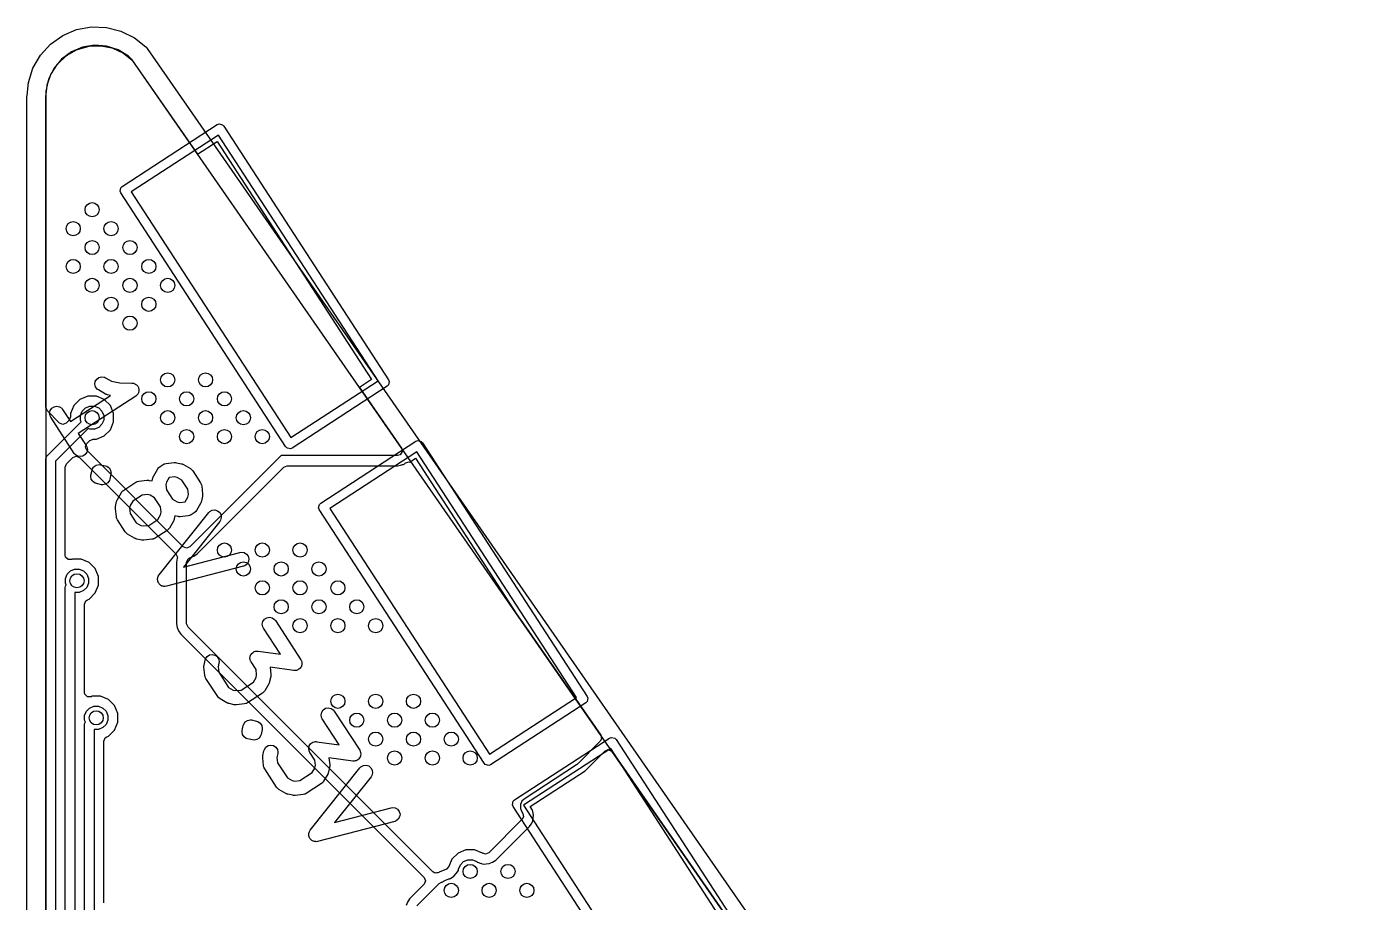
# Model space of a CAD drawing. Extents: x 94.3 to 177.3, y -118.1 to -62.3.
# Drawn here: x 148.31 to 162.54, y -71.52 to -62.27 of the extents above; entities that cross this region are included whole.
import ezdxf

# ---------------------------------------------------------------- set-up
doc = ezdxf.new("R2010")
doc.units = 0
doc.layers.add('BLACK', color=7, linetype='CONTINUOUS')

msp = doc.modelspace()

# ---------------------------------------------------------------- linework, layer by layer
at = {"layer": 'BLACK', "linetype": 'CONTINUOUS'}
for p, q in [((148.690205, -62.356497), (148.836375, -62.294805)), ((148.836375, -62.294805), (148.992343, -62.265733)), ((148.992343, -62.265733), (149.150923, -62.27062)), ((149.150923, -62.27062), (149.304806, -62.309241)), ((149.304806, -62.309241), (149.4469, -62.379817)), ((148.453446, -62.564994), (148.56057, -62.447965)), ((148.56057, -62.447965), (148.690205, -62.356497)), ((148.845298, -62.504791), (148.956024, -62.472823)), ((149.024871, -62.460425), (148.898458, -62.481185)), ((148.956024, -62.472823), (148.967652, -62.470913)), ((148.967652, -62.470913), (149.082788, -62.465789)), ((149.152629, -62.469874), (149.024871, -62.460425)), ((149.082788, -62.465789), (149.094556, -62.466659)), ((149.094556, -62.466659), (149.207675, -62.488664)), ((149.274613, -62.509006), (149.152629, -62.469874)), ((149.4469, -62.379817), (149.568953, -62.477729)), ((149.568953, -62.477729), (149.569445, -62.478045)), ((149.569445, -62.478045), (149.569654, -62.478291)), ((149.569654, -62.478291), (149.570655, -62.479094)), ((149.570655, -62.479094), (149.570585, -62.479164)), ((148.373768, -62.702191), (148.453446, -62.564994)), ((148.677372, -62.607089), (148.595018, -62.705217)), ((148.640812, -62.652327), (148.724794, -62.573416)), ((148.780433, -62.530998), (148.677372, -62.607089)), ((148.724794, -62.573416), (148.734285, -62.566408)), ((148.734285, -62.566408), (148.83443, -62.509378)), ((148.898458, -62.481185), (148.780433, -62.530998)), ((148.83443, -62.509378), (148.845298, -62.504791)), ((149.207675, -62.488664), (149.218904, -62.492266)), ((149.218904, -62.492266), (149.323721, -62.540175)), ((149.384025, -62.57564), (149.274613, -62.509006)), ((149.323721, -62.540175), (149.333798, -62.546313)), ((149.333798, -62.546313), (149.418594, -62.61285)), ((149.422749, -62.614078), (149.384025, -62.57564)), ((149.418594, -62.61285), (149.428802, -62.623674)), ((162.377852, -81.277024), (149.422749, -62.614078)), ((149.570585, -62.479164), (149.570987, -62.479857)), ((149.570987, -62.479857), (149.582148, -62.492976)), ((149.582148, -62.492976), (162.542148, -81.162976)), ((148.32521, -62.853233), (148.373768, -62.702191)), ((148.595018, -62.705217), (148.53796, -62.819915)), ((148.564828, -62.768322), (148.570079, -62.757767)), ((148.570079, -62.757767), (148.633229, -62.661362)), ((148.633229, -62.661362), (148.640812, -62.652327)), ((149.428802, -62.623674), (150.116026, -63.61368)), ((148.31202, -62.99025), (148.32521, -62.853233)), ((148.53796, -62.819915), (148.509376, -62.944792)), ((148.510808, -63.0059), (148.523402, -62.888343)), ((148.523402, -62.888343), (148.526035, -62.876841)), ((148.526035, -62.876841), (148.564828, -62.768322)), ((148.31, -63.01), (148.311921, -62.990491)), ((148.31, -100.109576), (148.31, -63.01)), ((148.311921, -62.990491), (148.31202, -62.99025)), ((148.509376, -62.944792), (148.509994, -63.008842)), ((148.509993, -63.008842), (148.509915, -63.009144)), ((148.509915, -63.009144), (148.51, -63.01)), ((148.509994, -63.008842), (148.509993, -63.008842)), ((148.51, -63.01), (148.51, -100.11)), ((148.5105, -63.04325), (148.510858, -63.040403)), ((148.5105, -66.28979), (148.5105, -63.04325)), ((148.510527, -63.011798), (148.510808, -63.0059)), ((148.510805, -63.035763), (148.510527, -63.011798)), ((148.510804, -63.035764), (148.510805, -63.035763)), ((148.510858, -63.040403), (148.510804, -63.035764)), ((149.318143, -63.952977), (150.324548, -63.299411)), ((150.324548, -63.299411), (150.342664, -63.292183)), ((150.342664, -63.292183), (150.342668, -63.292181)), ((150.342668, -63.292181), (150.3801, -63.300138)), ((150.3801, -63.300138), (150.393714, -63.314112)), ((150.393714, -63.314112), (152.136558, -65.997857)), ((150.337078, -63.41051), (149.414541, -64.009612)), ((152.025459, -66.010387), (150.337078, -63.41051)), ((150.116026, -63.61368), (150.322377, -63.479675)), ((150.322377, -63.479675), (151.956294, -65.995686)), ((149.296212, -64.004023), (149.304169, -63.966591)), ((149.303441, -64.022143), (149.296212, -64.004023)), ((151.046286, -66.705888), (149.303441, -64.022143)), ((149.304169, -63.966591), (149.318143, -63.952977)), ((149.414541, -64.009612), (151.102921, -66.60949)), ((149.029757, -66.046104), (149.033796, -66.017121)), ((149.033796, -66.017121), (149.04862, -65.991889)), ((149.04862, -65.991889), (149.071971, -65.974251)), ((149.071971, -65.974251), (149.100294, -65.966893)), ((149.100294, -65.966893), (149.129277, -65.970932)), ((149.129277, -65.970932), (149.142623, -65.977102)), ((149.142623, -65.977102), (149.205574, -66.014087)), ((149.205574, -66.014087), (149.291799, -66.032414)), ((149.291799, -66.032414), (149.421719, -66.033979)), ((149.421719, -66.033979), (149.421775, -66.033985)), ((149.421775, -66.033985), (149.421798, -66.033981)), ((149.421798, -66.033981), (149.421864, -66.033995)), ((149.421864, -66.033995), (149.436333, -66.035597)), ((149.436333, -66.035597), (149.44316, -66.038521)), ((151.102921, -66.60949), (152.025459, -66.010387)), ((151.956294, -65.995686), (151.827556, -66.079288)), ((152.143787, -66.015977), (152.135831, -66.05341)), ((152.136558, -65.997857), (152.143787, -66.015977)), ((148.771932, -66.440937), (149.196163, -66.165437)), ((149.461664, -66.171875), (148.853628, -66.566737)), ((148.954746, -66.1725), (148.871134, -66.207134)), ((148.954747, -66.1725), (148.954746, -66.1725)), ((149.045253, -66.1725), (148.954747, -66.1725)), ((149.037115, -66.074427), (149.029757, -66.046104)), ((149.054753, -66.097778), (149.037115, -66.074427)), ((149.128868, -66.207135), (149.045253, -66.1725)), ((149.066639, -66.106432), (149.054753, -66.097778)), ((149.140085, -66.149583), (149.066639, -66.106432)), ((149.146835, -66.152703), (149.140085, -66.149583)), ((149.148471, -66.153828), (149.146835, -66.152703)), ((149.151015, -66.154636), (149.148471, -66.153828)), ((149.153431, -66.155753), (149.151015, -66.154636)), ((149.155391, -66.156026), (149.153431, -66.155753)), ((149.162484, -66.158279), (149.155391, -66.156026)), ((149.196163, -66.165437), (149.162484, -66.158279)), ((149.44316, -66.038521), (149.450421, -66.040065)), ((149.450421, -66.040065), (149.456473, -66.044224)), ((149.456473, -66.044224), (149.463232, -66.04712)), ((149.461708, -66.171839), (149.461664, -66.171875)), ((149.46173, -66.171831), (149.461708, -66.171839)), ((149.461779, -66.171782), (149.46173, -66.171831)), ((149.47315, -66.162697), (149.461779, -66.171782)), ((149.463232, -66.04712), (149.468421, -66.052436)), ((149.468421, -66.052436), (149.474538, -66.05664)), ((149.477355, -66.156577), (149.47315, -66.162697)), ((149.474538, -66.05664), (149.478538, -66.0628)), ((149.48267, -66.15139), (149.477355, -66.156577)), ((149.478538, -66.0628), (149.483673, -66.06806)), ((149.485564, -66.144633), (149.48267, -66.15139)), ((149.483673, -66.06806), (149.486432, -66.074955)), ((149.489725, -66.13858), (149.485564, -66.144633)), ((149.486432, -66.074955), (149.490477, -66.081183)), ((149.491267, -66.131321), (149.489725, -66.13858)), ((149.490477, -66.081183), (149.491815, -66.088406)), ((149.494194, -66.124491), (149.491267, -66.131321)), ((149.491815, -66.088406), (149.494546, -66.095229)), ((149.494282, -66.117138), (149.494194, -66.124491)), ((149.495809, -66.109956), (149.494282, -66.117138)), ((149.494546, -66.095229), (149.494456, -66.102658)), ((149.494456, -66.102658), (149.495809, -66.109956)), ((152.121857, -66.067023), (151.115452, -66.72059)), ((151.827556, -66.079288), (152.273347, -66.721488)), ((152.135831, -66.05341), (152.121857, -66.067023)), ((148.525145, -66.325145), (148.5105, -66.28979)), ((148.556482, -66.323383), (148.573057, -66.299266)), ((148.573057, -66.299266), (148.597599, -66.283328)), ((148.597599, -66.283328), (148.626373, -66.277995)), ((148.626373, -66.277995), (148.654997, -66.28408)), ((148.654997, -66.28408), (148.679114, -66.300655)), ((148.679114, -66.300655), (148.688291, -66.312141)), ((148.688291, -66.312141), (148.771932, -66.440937)), ((148.807134, -66.271134), (148.7725, -66.354746)), ((148.807138, -66.271128), (148.807134, -66.271134)), ((148.871128, -66.207138), (148.807138, -66.271128)), ((148.871134, -66.207134), (148.871128, -66.207138)), ((148.896066, -66.330554), (148.930554, -66.296066)), ((148.930554, -66.296066), (148.975614, -66.277402)), ((148.975614, -66.277402), (149.024386, -66.277402)), ((149.024386, -66.277402), (149.069446, -66.296066)), ((149.069446, -66.296066), (149.103934, -66.330554)), ((149.192865, -66.271132), (149.128868, -66.207135)), ((149.2275, -66.354747), (149.192865, -66.271132)), ((148.656244, -66.456244), (148.525145, -66.325145)), ((148.525879, -66.802279), (148.885125, -66.443032)), ((148.550397, -66.352007), (148.556482, -66.323383)), ((148.55573, -66.380781), (148.550397, -66.352007)), ((148.562491, -66.393837), (148.55573, -66.380781)), ((148.811469, -66.77723), (148.562491, -66.393837)), ((148.691598, -66.470889), (148.656244, -66.456244)), ((148.726954, -66.456245), (148.691598, -66.470889)), ((148.757855, -66.425345), (148.726954, -66.456245)), ((148.7725, -66.38999), (148.757855, -66.425345)), ((148.7725, -66.354746), (148.7725, -66.38999)), ((148.877402, -66.375614), (148.896066, -66.330554)), ((148.877402, -66.424386), (148.877402, -66.375614)), ((148.885125, -66.443032), (148.877402, -66.424386)), ((149.103934, -66.330554), (149.122598, -66.375614)), ((149.122598, -66.424386), (149.103934, -66.469446)), ((149.122598, -66.375614), (149.122598, -66.424386)), ((149.192865, -66.528868), (149.2275, -66.445253)), ((149.2275, -66.445253), (149.2275, -66.354747)), ((148.956967, -66.514874), (148.6126, -66.859242)), ((148.853628, -66.566737), (148.93727, -66.695534)), ((148.975614, -66.522598), (148.956967, -66.514874)), ((149.024386, -66.522598), (148.975614, -66.522598)), ((149.069446, -66.503934), (149.024386, -66.522598)), ((149.045253, -66.6275), (149.128868, -66.592865)), ((149.103934, -66.469446), (149.069446, -66.503934)), ((149.128868, -66.592865), (149.192865, -66.528868)), ((148.929109, -66.708397), (148.937688, -66.687686)), ((148.929109, -66.708399), (148.929109, -66.708397)), ((148.934531, -66.721488), (148.929109, -66.708399)), ((148.943753, -66.743753), (148.934531, -66.721488)), ((148.93727, -66.695534), (148.94403, -66.708591)), ((148.937688, -66.687686), (148.943753, -66.673045)), ((148.949363, -66.737364), (148.943279, -66.765988)), ((148.943753, -66.673045), (148.959205, -66.657593)), ((149.964644, -67.764644), (148.943753, -66.743753)), ((148.94403, -66.708591), (148.949363, -66.737364)), ((148.959205, -66.657593), (148.974656, -66.642144)), ((148.974656, -66.642144), (148.986655, -66.637174)), ((148.986655, -66.637174), (149.01001, -66.6275)), ((149.01001, -66.6275), (149.045251, -66.6275)), ((149.045251, -66.6275), (149.045253, -66.6275)), ((151.059899, -66.719862), (151.046286, -66.705888)), ((151.066461, -66.721256), (151.059899, -66.719862)), ((151.097332, -66.727819), (151.066461, -66.721256)), ((151.115452, -66.72059), (151.097332, -66.727819)), ((151.418143, -67.302976), (152.424548, -66.64941)), ((152.273347, -66.721488), (152.281478, -66.758883)), ((152.424548, -66.64941), (152.442668, -66.642181)), ((152.442668, -66.642181), (152.480101, -66.650138)), ((152.480101, -66.650138), (152.480102, -66.650141)), ((152.480102, -66.650141), (152.493714, -66.664112)), ((152.493714, -66.664112), (154.236558, -69.347858)), ((148.511, -66.8382), (148.514867, -66.81876)), ((148.511, -100.620465), (148.511, -66.8382)), ((148.514867, -66.81876), (148.525879, -66.802279)), ((148.6126, -66.859242), (148.6126, -100.641507)), ((148.7151, -66.922408), (148.729744, -66.887054)), ((148.729744, -66.887054), (148.79703, -66.819767)), ((148.79703, -66.819767), (148.832385, -66.805123)), ((148.820647, -66.788717), (148.811469, -66.77723)), ((148.844764, -66.805292), (148.820647, -66.788717)), ((148.832385, -66.805123), (148.86774, -66.819768)), ((148.873387, -66.811376), (148.844764, -66.805292)), ((148.86774, -66.819768), (149.887434, -67.839462)), ((148.902161, -66.806043), (148.873387, -66.811376)), ((148.926704, -66.790105), (148.902161, -66.806043)), ((148.943279, -66.765988), (148.926704, -66.790105)), ((149.750126, -66.895851), (149.763182, -66.88909)), ((149.763182, -66.88909), (149.765831, -66.888598)), ((149.765831, -66.888598), (149.76819, -66.887295)), ((149.76819, -66.887295), (149.782568, -66.884224)), ((149.782568, -66.884224), (149.867216, -66.874676)), ((149.867216, -66.874676), (149.874653, -66.874571)), ((149.874653, -66.874571), (149.876603, -66.87421)), ((149.876603, -66.87421), (149.879255, -66.874506)), ((149.879255, -66.874506), (149.881917, -66.874469)), ((149.881917, -66.874469), (149.883817, -66.875016)), ((149.883817, -66.875016), (149.891215, -66.875843)), ((149.891215, -66.875843), (149.943913, -66.887045)), ((149.943913, -66.887045), (149.951002, -66.889297)), ((149.951002, -66.889297), (149.952965, -66.889571)), ((149.952965, -66.889571), (149.955386, -66.89069)), ((149.955386, -66.89069), (149.957925, -66.891497)), ((150.999999, -66.8), (150.035354, -67.764644)), ((152.232273, -66.8), (150.999999, -66.8)), ((152.437077, -66.760509), (151.514541, -67.359611)), ((152.260785, -66.791074), (152.232273, -66.8)), ((152.281478, -66.758883), (152.260785, -66.791074)), ((152.299776, -66.891254), (152.31622, -66.87781)), ((152.31622, -66.87781), (152.35286, -66.866771)), ((152.35286, -66.866771), (152.359644, -66.870413)), ((152.359644, -66.870413), (152.422377, -66.829675)), ((152.422377, -66.829675), (153.495157, -68.481611)), ((154.125458, -69.360388), (152.437077, -66.760509)), ((148.7151, -67.855328), (148.7151, -66.922408)), ((148.986108, -67.022942), (148.987741, -67.008333)), ((148.986108, -67.022944), (148.986108, -67.022942)), ((148.991441, -67.051717), (148.986108, -67.022944)), ((148.987741, -67.008333), (148.998942, -66.955635)), ((148.998942, -66.955635), (149.003393, -66.941623)), ((149.003393, -66.941623), (149.003473, -66.941507)), ((149.003473, -66.941507), (149.015275, -66.924335)), ((149.015275, -66.924335), (149.019969, -66.917506)), ((149.019969, -66.917506), (149.019969, -66.917505)), ((149.019969, -66.917505), (149.01997, -66.917505)), ((149.01997, -66.917505), (149.044512, -66.901567)), ((149.044512, -66.901567), (149.073285, -66.896234)), ((149.073285, -66.896234), (149.087897, -66.897867)), ((149.087897, -66.897867), (149.140595, -66.909069)), ((149.140595, -66.909069), (149.154607, -66.913521)), ((149.154607, -66.913521), (149.178724, -66.930096)), ((149.178724, -66.930096), (149.194662, -66.954638)), ((149.198362, -66.998024), (149.187161, -67.05072)), ((149.194662, -66.954638), (149.198983, -66.977952)), ((149.199995, -66.983412), (149.198362, -66.998024)), ((149.198983, -66.977952), (149.199995, -66.983412)), ((149.642513, -67.037352), (149.644765, -67.03026)), ((149.644765, -67.03026), (149.645039, -67.028299)), ((149.645039, -67.028299), (149.646156, -67.025881)), ((149.646156, -67.025881), (149.646964, -67.02334)), ((149.646964, -67.02334), (149.648086, -67.021706)), ((149.648086, -67.021706), (149.651209, -67.014953)), ((149.651209, -67.014953), (149.69436, -66.941507)), ((149.69436, -66.941507), (149.703014, -66.929621)), ((149.703014, -66.929621), (149.705163, -66.927997)), ((149.705163, -66.927997), (149.70669, -66.925776)), ((149.70669, -66.925776), (149.718177, -66.916599)), ((149.718177, -66.916599), (149.750126, -66.895851)), ((149.814721, -67.032756), (149.786704, -67.080442)), ((149.816973, -67.031293), (149.814721, -67.032756)), ((149.87193, -67.025095), (149.816973, -67.031293)), ((149.900821, -67.031236), (149.87193, -67.025095)), ((149.948507, -67.059253), (149.900821, -67.031236)), ((149.957925, -66.891497), (149.959556, -66.892618)), ((149.959556, -66.892618), (149.966311, -66.895741)), ((149.966311, -66.895741), (150.039756, -66.938891)), ((150.039756, -66.938891), (150.051642, -66.947545)), ((150.051642, -66.947545), (150.053266, -66.949695)), ((150.053266, -66.949695), (150.055486, -66.951221)), ((150.055486, -66.951221), (150.064664, -66.962708)), ((150.064664, -66.962708), (150.147657, -67.090505)), ((150.111374, -67.840653), (151.029882, -66.922145)), ((151.029882, -66.922145), (151.065237, -66.9075)), ((151.065237, -66.9075), (152.232267, -66.9075)), ((152.232267, -66.9075), (152.232273, -66.9075)), ((152.232273, -66.9075), (152.26439, -66.90259)), ((152.26439, -66.90259), (152.283398, -66.896639)), ((152.283398, -66.896639), (152.2929, -66.893665)), ((152.2929, -66.893665), (152.299773, -66.891255)), ((152.299772, -66.891255), (152.299776, -66.891254)), ((152.299773, -66.891255), (152.299772, -66.891255)), ((149.00286, -67.069301), (148.991441, -67.051717)), ((149.007379, -67.07626), (149.00286, -67.069301)), ((149.031496, -67.092836), (149.007379, -67.07626)), ((149.045509, -67.097287), (149.031496, -67.092836)), ((149.098207, -67.108488), (149.045509, -67.097287)), ((149.112819, -67.110121), (149.098207, -67.108488)), ((149.141592, -67.104788), (149.112819, -67.110121)), ((149.166134, -67.08885), (149.141592, -67.104788)), ((149.182709, -67.064733), (149.166134, -67.08885)), ((149.187161, -67.05072), (149.182709, -67.064733)), ((149.321773, -67.176974), (149.323299, -67.174754)), ((149.323299, -67.174754), (149.334785, -67.165577)), ((149.334785, -67.165577), (149.462582, -67.082585)), ((149.462582, -67.082585), (149.475638, -67.075824)), ((149.475638, -67.075824), (149.478287, -67.075333)), ((149.478287, -67.075333), (149.480646, -67.074029)), ((149.480646, -67.074029), (149.495024, -67.070958)), ((149.495024, -67.070958), (149.579672, -67.06141)), ((149.579672, -67.06141), (149.587108, -67.061305)), ((149.587108, -67.061305), (149.589058, -67.060944)), ((149.589058, -67.060944), (149.59171, -67.06124)), ((149.59171, -67.06124), (149.594373, -67.061203)), ((149.594373, -67.061203), (149.596274, -67.06175)), ((149.596274, -67.06175), (149.60367, -67.062577)), ((149.60367, -67.062577), (149.635704, -67.069386)), ((149.635704, -67.069386), (149.642513, -67.037352)), ((149.786704, -67.080442), (149.780564, -67.109331)), ((149.780564, -67.109331), (149.786763, -67.16429)), ((149.786763, -67.16429), (149.85047, -67.26239)), ((150.012214, -67.157352), (149.948507, -67.059253)), ((150.018412, -67.21231), (150.012214, -67.157352)), ((150.147657, -67.090505), (150.154418, -67.103561)), ((150.154418, -67.103561), (150.154909, -67.10621)), ((150.154909, -67.10621), (150.156213, -67.108569)), ((150.156213, -67.108569), (150.159284, -67.122947)), ((150.159284, -67.122947), (150.168832, -67.207595)), ((149.24792, -67.339027), (149.259121, -67.28633)), ((149.259121, -67.28633), (149.261373, -67.279237)), ((149.261373, -67.279237), (149.261647, -67.277277)), ((149.261647, -67.277277), (149.262763, -67.274861)), ((149.262763, -67.274861), (149.263572, -67.272317)), ((149.263572, -67.272317), (149.264696, -67.270681)), ((149.264696, -67.270681), (149.267817, -67.263931)), ((149.267817, -67.263931), (149.310968, -67.190485)), ((149.310968, -67.190485), (149.319622, -67.178599)), ((149.319622, -67.178599), (149.321773, -67.176974)), ((149.431329, -67.281734), (149.403312, -67.32942)), ((149.529431, -67.218027), (149.431329, -67.281734)), ((149.584387, -67.211829), (149.529431, -67.218027)), ((149.613275, -67.217969), (149.584387, -67.211829)), ((149.660963, -67.245986), (149.613275, -67.217969)), ((149.72467, -67.344086), (149.660963, -67.245986)), ((149.85047, -67.26239), (149.898155, -67.290406)), ((149.898155, -67.290406), (149.927046, -67.296547)), ((149.927046, -67.296547), (149.982004, -67.290348)), ((149.982004, -67.290348), (149.984255, -67.288886)), ((149.984255, -67.288886), (150.012272, -67.2412)), ((150.012272, -67.2412), (150.018412, -67.21231)), ((150.147768, -67.30669), (150.104617, -67.380136)), ((150.150888, -67.299939), (150.147768, -67.30669)), ((150.152013, -67.298304), (150.150888, -67.299939)), ((150.152821, -67.295759), (150.152013, -67.298304)), ((150.153938, -67.293344), (150.152821, -67.295759)), ((150.154211, -67.291383), (150.153938, -67.293344)), ((150.156464, -67.284291), (150.154211, -67.291383)), ((150.167665, -67.231593), (150.156464, -67.284291)), ((150.168491, -67.224197), (150.167665, -67.231593)), ((150.169039, -67.222296), (150.168491, -67.224197)), ((150.168832, -67.207595), (150.168936, -67.215032)), ((150.168936, -67.215032), (150.169298, -67.216981)), ((150.169298, -67.216981), (150.169001, -67.219633)), ((150.169001, -67.219633), (150.169039, -67.222296)), ((151.396212, -67.354022), (151.404169, -67.31659)), ((151.404169, -67.31659), (151.418143, -67.302976)), ((149.246287, -67.353639), (149.246583, -67.350984)), ((149.246648, -67.355591), (149.246287, -67.353639)), ((149.246546, -67.348324), (149.247093, -67.346423)), ((149.246583, -67.350984), (149.246546, -67.348324)), ((149.246754, -67.363026), (149.246648, -67.355591)), ((149.256301, -67.447673), (149.246754, -67.363026)), ((149.247093, -67.346423), (149.24792, -67.339027)), ((149.259372, -67.462051), (149.256301, -67.447673)), ((149.403312, -67.32942), (149.397172, -67.358309)), ((149.397172, -67.358309), (149.403371, -67.413268)), ((149.403371, -67.413268), (149.467078, -67.511368)), ((149.696711, -67.475619), (149.724728, -67.427933)), ((149.707896, -68.063449), (150.233597, -67.404092)), ((149.730868, -67.399044), (149.72467, -67.344086)), ((149.724728, -67.427933), (149.730868, -67.399044)), ((149.875728, -67.43899), (149.86892, -67.471024)), ((149.907761, -67.4458), (149.875728, -67.43899)), ((149.91516, -67.446626), (149.907761, -67.4458)), ((149.91706, -67.447174), (149.91516, -67.446626)), ((149.919718, -67.447136), (149.91706, -67.447174)), ((149.922373, -67.447433), (149.919718, -67.447136)), ((149.924324, -67.447071), (149.922373, -67.447433)), ((149.931762, -67.446966), (149.924324, -67.447071)), ((150.016409, -67.437419), (149.931762, -67.446966)), ((150.030787, -67.434348), (150.016409, -67.437419)), ((150.033145, -67.433044), (150.030787, -67.434348)), ((150.035795, -67.432553), (150.033145, -67.433044)), ((150.048851, -67.425792), (150.035795, -67.432553)), ((150.0808, -67.405044), (150.048851, -67.425792)), ((150.092287, -67.395866), (150.0808, -67.405044)), ((150.093812, -67.393646), (150.092287, -67.395866)), ((150.095963, -67.392022), (150.093812, -67.393646)), ((150.104617, -67.380136), (150.095963, -67.392022)), ((150.233597, -67.404092), (150.243845, -67.393549)), ((150.243845, -67.393549), (150.269456, -67.379391)), ((150.269456, -67.379391), (150.298534, -67.376111)), ((150.298534, -67.376111), (150.326655, -67.384209)), ((150.326655, -67.384209), (150.349537, -67.402453)), ((150.349537, -67.402453), (150.363695, -67.428063)), ((150.366974, -67.457142), (150.358877, -67.485263)), ((150.363695, -67.428063), (150.366974, -67.457142)), ((151.403441, -67.372142), (151.396212, -67.354022)), ((153.146286, -70.055888), (151.403441, -67.372142)), ((151.514541, -67.359611), (153.202921, -69.95949)), ((149.260675, -67.464409), (149.259372, -67.462051)), ((149.261167, -67.467059), (149.260675, -67.464409)), ((149.267928, -67.480115), (149.261167, -67.467059)), ((149.350921, -67.607913), (149.267928, -67.480115)), ((149.467078, -67.511368), (149.514763, -67.539384)), ((149.514763, -67.539384), (149.54365, -67.545524)), ((149.54365, -67.545524), (149.598613, -67.539326)), ((149.598613, -67.539326), (149.696711, -67.475619)), ((149.793256, -67.591777), (149.665459, -67.67477)), ((149.804743, -67.582599), (149.793256, -67.591777)), ((149.806268, -67.580379), (149.804743, -67.582599)), ((149.808419, -67.578755), (149.806268, -67.580379)), ((149.817073, -67.566869), (149.808419, -67.578755)), ((149.860224, -67.493423), (149.817073, -67.566869)), ((149.863346, -67.486668), (149.860224, -67.493423)), ((149.864468, -67.485037), (149.863346, -67.486668)), ((149.865274, -67.482498), (149.864468, -67.485037)), ((149.866394, -67.480077), (149.865274, -67.482498)), ((149.866667, -67.478113), (149.866394, -67.480077)), ((149.86892, -67.471024), (149.866667, -67.478113)), ((150.350882, -67.497602), (149.965448, -67.98103)), ((150.358877, -67.485263), (150.350882, -67.497602)), ((149.360099, -67.6194), (149.350921, -67.607913)), ((149.362318, -67.620925), (149.360099, -67.6194)), ((149.363943, -67.623076), (149.362318, -67.620925)), ((149.375829, -67.63173), (149.363943, -67.623076)), ((149.449274, -67.674881), (149.375829, -67.63173)), ((149.456026, -67.678002), (149.449274, -67.674881)), ((149.45766, -67.679125), (149.456026, -67.678002)), ((149.460202, -67.679932), (149.45766, -67.679125)), ((149.46262, -67.68105), (149.460202, -67.679932)), ((149.46458, -67.681323), (149.46262, -67.68105)), ((149.471673, -67.683576), (149.46458, -67.681323)), ((149.524371, -67.694777), (149.471673, -67.683576)), ((149.531765, -67.695603), (149.524371, -67.694777)), ((149.533667, -67.696151), (149.531765, -67.695603)), ((149.536329, -67.696113), (149.533667, -67.696151)), ((149.538983, -67.69641), (149.536329, -67.696113)), ((149.540931, -67.696048), (149.538983, -67.69641)), ((149.548369, -67.695944), (149.540931, -67.696048)), ((149.633016, -67.686398), (149.548369, -67.695944)), ((149.647395, -67.683326), (149.633016, -67.686398)), ((149.649753, -67.682022), (149.647395, -67.683326)), ((149.652403, -67.681531), (149.649753, -67.682022)), ((149.665459, -67.67477), (149.652403, -67.681531)), ((148.718905, -67.87446), (148.7151, -67.855328)), ((148.745963, -67.901521), (148.718905, -67.87446)), ((149.887434, -67.839462), (149.902079, -67.874817)), ((149.901118, -67.884572), (149.8925, -67.927892)), ((149.902079, -67.874817), (149.901118, -67.884572)), ((149.999999, -67.779289), (149.964644, -67.764644)), ((149.965448, -67.98103), (150.563852, -67.825548)), ((150.035354, -67.764644), (149.999999, -67.779289)), ((150.014645, -67.892544), (150.038332, -67.879279)), ((150.038332, -67.879279), (150.041129, -67.878606)), ((150.041129, -67.878606), (150.041139, -67.878606)), ((150.041139, -67.878606), (150.076494, -67.863961)), ((150.076494, -67.863961), (150.111368, -67.840658)), ((150.111368, -67.840658), (150.111371, -67.840654)), ((150.111371, -67.840654), (150.111374, -67.840653)), ((150.563852, -67.825548), (150.578377, -67.823263)), ((150.578377, -67.823263), (150.60736, -67.827303)), ((150.60736, -67.827303), (150.632591, -67.842127)), ((150.632591, -67.842127), (150.650229, -67.865478)), ((150.650229, -67.865478), (150.657588, -67.893801)), ((148.735266, -68.055554), (148.769754, -68.021066)), ((148.784232, -67.901523), (148.745963, -67.901521)), ((148.769754, -68.021066), (148.814814, -68.002402)), ((148.793943, -67.8975), (148.784232, -67.901523)), ((148.793947, -67.8975), (148.793943, -67.8975)), ((148.884453, -67.8975), (148.793947, -67.8975)), ((148.814814, -68.002402), (148.863586, -68.002402)), ((148.863586, -68.002402), (148.908646, -68.021066)), ((148.968068, -67.932135), (148.884453, -67.8975)), ((148.908646, -68.021066), (148.943134, -68.055554)), ((149.032065, -67.996132), (148.968068, -67.932135)), ((149.0667, -68.079747), (149.032065, -67.996132)), ((150.601574, -67.970728), (149.7854, -68.182794)), ((149.8925, -67.927892), (149.8925, -68.579296)), ((150, -67.927899), (150.014645, -67.892544)), ((150, -68.57929), (150, -67.927899)), ((150.615374, -67.965653), (150.601574, -67.970728)), ((150.638725, -67.948015), (150.615374, -67.965653)), ((150.653548, -67.922785), (150.638725, -67.948015)), ((150.657588, -67.893801), (150.653548, -67.922785)), ((148.716602, -68.100614), (148.735266, -68.055554)), ((148.716602, -68.149386), (148.716602, -68.100614)), ((148.725056, -68.169796), (148.716602, -68.149386)), ((148.719067, -68.17876), (148.725056, -68.169796)), ((148.943134, -68.055554), (148.961798, -68.100614)), ((148.961798, -68.149386), (148.943134, -68.194446)), ((148.961798, -68.100614), (148.961798, -68.149386)), ((149.032065, -68.253868), (149.0667, -68.170253)), ((149.0667, -68.170253), (149.0667, -68.079747)), ((149.691664, -68.114541), (149.692404, -68.109231)), ((149.694029, -68.123643), (149.691664, -68.114541)), ((149.691804, -68.103909), (149.694404, -68.094877)), ((149.692404, -68.109231), (149.691804, -68.103909)), ((149.695083, -68.132987), (149.694029, -68.123643)), ((149.694404, -68.094877), (149.695704, -68.085557)), ((149.697676, -68.137678), (149.695083, -68.132987)), ((149.695704, -68.085557), (149.698419, -68.080934)), ((149.699024, -68.142864), (149.697676, -68.137678)), ((149.698419, -68.080934), (149.699902, -68.075788)), ((149.704689, -68.150364), (149.699024, -68.142864)), ((149.699902, -68.075788), (149.707896, -68.063449)), ((149.709241, -68.158598), (149.704689, -68.150364)), ((149.713433, -68.16194), (149.709241, -68.158598)), ((149.716662, -68.166215), (149.713433, -68.16194)), ((149.72477, -68.170979), (149.716662, -68.166215)), ((149.732123, -68.176841), (149.72477, -68.170979)), ((148.7152, -68.1982), (148.719067, -68.17876)), ((148.7152, -100.705047), (148.7152, -68.1982)), ((148.863586, -68.247598), (148.8168, -68.247598)), ((148.8168, -68.247598), (148.8168, -100.726089)), ((148.908646, -68.228934), (148.863586, -68.247598)), ((148.943134, -68.194446), (148.908646, -68.228934)), ((148.968068, -68.317865), (149.032065, -68.253868)), ((149.737269, -68.178323), (149.732123, -68.176841)), ((149.741892, -68.181039), (149.737269, -68.178323)), ((149.751212, -68.182338), (149.741892, -68.181039)), ((149.760244, -68.184939), (149.751212, -68.182338)), ((149.765566, -68.184338), (149.760244, -68.184939)), ((149.770876, -68.185079), (149.765566, -68.184338)), ((149.7854, -68.182794), (149.770876, -68.185079)), ((148.9193, -68.371474), (148.933945, -68.336119)), ((148.9193, -69.305328), (148.9193, -68.371474)), ((148.933945, -68.336119), (148.950164, -68.32528)), ((148.950164, -68.32528), (148.968068, -68.317865)), ((149.8925, -68.579296), (149.900682, -68.620427)), ((150.014645, -68.614645), (150, -68.57929)), ((150.800585, -68.584347), (150.80667, -68.555724)), ((150.805918, -68.613121), (150.800585, -68.584347)), ((150.80667, -68.555724), (150.823244, -68.531606)), ((150.823244, -68.531606), (150.847787, -68.515668)), ((150.847787, -68.515668), (150.876561, -68.510335)), ((150.876561, -68.510335), (150.905184, -68.51642)), ((150.905184, -68.51642), (150.929302, -68.532994)), ((150.929302, -68.532994), (150.938479, -68.544481)), ((150.938479, -68.544481), (151.208205, -68.959822)), ((153.495157, -68.481611), (153.562962, -68.57929)), ((153.562962, -68.57929), (154.382273, -69.759578)), ((149.900682, -68.620427), (149.915329, -68.655788)), ((149.915329, -68.655788), (149.938631, -68.690659)), ((149.938631, -68.690659), (149.938636, -68.690665)), ((149.938636, -68.690665), (152.512615, -71.264644)), ((152.603777, -71.203777), (150.014645, -68.614645)), ((150.812679, -68.626177), (150.805918, -68.613121)), ((150.992385, -68.9029), (150.812679, -68.626177)), ((150.692138, -68.889288), (150.702352, -68.882654)), ((150.702352, -68.882654), (150.712109, -68.875352)), ((150.712109, -68.875352), (150.714559, -68.874726)), ((150.714559, -68.874726), (150.716681, -68.873349)), ((150.716681, -68.873349), (150.728661, -68.871128)), ((150.728661, -68.871128), (150.740464, -68.868117)), ((150.740464, -68.868117), (150.744045, -68.868277)), ((150.744045, -68.868277), (150.745455, -68.868016)), ((150.745455, -68.868016), (150.747387, -68.868426)), ((150.747387, -68.868426), (150.755152, -68.868774)), ((150.755152, -68.868774), (150.992385, -68.9029)), ((150.182605, -69.025945), (150.183152, -69.024044)), ((150.183152, -69.024044), (150.183979, -69.016648)), ((150.183979, -69.016648), (150.19518, -68.963951)), ((150.19518, -68.963951), (150.199631, -68.949938)), ((150.199631, -68.949938), (150.216207, -68.925822)), ((150.216207, -68.925822), (150.240749, -68.909884)), ((150.240749, -68.909884), (150.269522, -68.904551)), ((150.269522, -68.904551), (150.298147, -68.910635)), ((150.298147, -68.910635), (150.322264, -68.92721)), ((150.322264, -68.92721), (150.338201, -68.951752)), ((150.341902, -68.995138), (150.333231, -69.03593)), ((150.338201, -68.951752), (150.343535, -68.980526)), ((150.343535, -68.980526), (150.341902, -68.995138)), ((150.669479, -68.942028), (150.672013, -68.930106)), ((150.66994, -68.944515), (150.669479, -68.942028)), ((150.66958, -68.947019), (150.66994, -68.944515)), ((150.672591, -68.958821), (150.66958, -68.947019)), ((150.672013, -68.930106), (150.673747, -68.918053)), ((150.674812, -68.970802), (150.672591, -68.958821)), ((150.673747, -68.918053), (150.675037, -68.915878)), ((150.67646, -68.973986), (150.674812, -68.970802)), ((150.675037, -68.915878), (150.675563, -68.913405)), ((150.675563, -68.913405), (150.682462, -68.903365)), ((150.676815, -68.975374), (150.67646, -68.973986)), ((150.677998, -68.976954), (150.676815, -68.975374)), ((150.681573, -68.983858), (150.677998, -68.976954)), ((150.734175, -69.064857), (150.681573, -68.983858)), ((150.682462, -68.903365), (150.688681, -68.892887)), ((150.688681, -68.892887), (150.690706, -68.891371)), ((150.690706, -68.891371), (150.692138, -68.889288)), ((151.208205, -68.959822), (151.211778, -68.966723)), ((151.211778, -68.966723), (151.212963, -68.968306)), ((151.212963, -68.968306), (151.213317, -68.969695)), ((151.213317, -68.969695), (151.214966, -68.972879)), ((151.216031, -69.025627), (151.214741, -69.0278)), ((151.214966, -68.972879), (151.217186, -68.984856)), ((151.217764, -69.013574), (151.216031, -69.025627)), ((151.217186, -68.984856), (151.220198, -68.996661)), ((151.220299, -69.001652), (151.217764, -69.013574)), ((151.220198, -68.996661), (151.219837, -68.999164)), ((151.219837, -68.999164), (151.220299, -69.001652)), ((150.182346, -69.03126), (150.182642, -69.028605)), ((150.182707, -69.033212), (150.182346, -69.03126)), ((150.182642, -69.028605), (150.182605, -69.025945)), ((150.182813, -69.040647), (150.182707, -69.033212)), ((150.19236, -69.125294), (150.182813, -69.040647)), ((150.195431, -69.139672), (150.19236, -69.125294)), ((150.196734, -69.14203), (150.195431, -69.139672)), ((150.197226, -69.14468), (150.196734, -69.14203)), ((150.203987, -69.157736), (150.197226, -69.14468)), ((150.328476, -69.349432), (150.203987, -69.157736)), ((150.333231, -69.03593), (150.33943, -69.090889)), ((150.33943, -69.090889), (150.444633, -69.252887)), ((150.706217, -69.196389), (150.734232, -69.148705)), ((150.740373, -69.119814), (150.734175, -69.064857)), ((150.734232, -69.148705), (150.740373, -69.119814)), ((150.889626, -69.1391), (150.878424, -69.191797)), ((151.134626, -69.074906), (150.882162, -69.038588)), ((150.882162, -69.038588), (150.890793, -69.1151)), ((150.890452, -69.1317), (150.889626, -69.1391)), ((150.891, -69.129801), (150.890452, -69.1317)), ((150.890793, -69.1151), (150.890897, -69.122538)), ((150.890897, -69.122538), (150.891259, -69.124488)), ((150.891259, -69.124488), (150.890962, -69.12714)), ((150.890962, -69.12714), (150.891, -69.129801)), ((151.14239, -69.075253), (151.134626, -69.074906)), ((151.144323, -69.075664), (151.14239, -69.075253)), ((151.145732, -69.075402), (151.144323, -69.075664)), ((151.149314, -69.075563), (151.145732, -69.075402)), ((151.161116, -69.072551), (151.149314, -69.075563)), ((151.173097, -69.070331), (151.161116, -69.072551)), ((151.175218, -69.068953), (151.173097, -69.070331)), ((151.177669, -69.068328), (151.175218, -69.068953)), ((151.187419, -69.06103), (151.177669, -69.068328)), ((151.19764, -69.054393), (151.187419, -69.06103)), ((151.199073, -69.052307), (151.19764, -69.054393)), ((151.201097, -69.050793), (151.199073, -69.052307)), ((151.207311, -69.040321), (151.201097, -69.050793)), ((151.214215, -69.030276), (151.207311, -69.040321)), ((151.214741, -69.0278), (151.214215, -69.030276)), ((148.923105, -69.32446), (148.9193, -69.305328)), ((150.444633, -69.252887), (150.492319, -69.280904)), ((150.492319, -69.280904), (150.521207, -69.287044)), ((150.521207, -69.287044), (150.576167, -69.280845)), ((150.576167, -69.280845), (150.706217, -69.196389)), ((150.814248, -69.30337), (150.802761, -69.312548)), ((150.815773, -69.30115), (150.814248, -69.30337)), ((150.817924, -69.299526), (150.815773, -69.30115)), ((150.826578, -69.28764), (150.817924, -69.299526)), ((150.869729, -69.214195), (150.826578, -69.28764)), ((150.87285, -69.207441), (150.869729, -69.214195)), ((150.873972, -69.20581), (150.87285, -69.207441)), ((150.874779, -69.203269), (150.873972, -69.20581)), ((150.875898, -69.200849), (150.874779, -69.203269)), ((150.876171, -69.198886), (150.875898, -69.200849)), ((150.878424, -69.191797), (150.876171, -69.198886)), ((148.950163, -69.351521), (148.923105, -69.32446)), ((148.988432, -69.351523), (148.950163, -69.351521)), ((148.973954, -69.471066), (149.019014, -69.452402)), ((148.998143, -69.3475), (148.988432, -69.351523)), ((148.998147, -69.3475), (148.998143, -69.3475)), ((149.088653, -69.3475), (148.998147, -69.3475)), ((149.019014, -69.452402), (149.067786, -69.452402)), ((149.067786, -69.452402), (149.112846, -69.471066)), ((149.172268, -69.382135), (149.088653, -69.3475)), ((149.236265, -69.446132), (149.172268, -69.382135)), ((149.2709, -69.529747), (149.236265, -69.446132)), ((150.337653, -69.360918), (150.328476, -69.349432)), ((150.339873, -69.362443), (150.337653, -69.360918)), ((150.341498, -69.364595), (150.339873, -69.362443)), ((150.353384, -69.373249), (150.341498, -69.364595)), ((150.42683, -69.4164), (150.353384, -69.373249)), ((150.433584, -69.419522), (150.42683, -69.4164)), ((150.435216, -69.420644), (150.433584, -69.419522)), ((150.437754, -69.42145), (150.435216, -69.420644)), ((150.440176, -69.42257), (150.437754, -69.42145)), ((150.442139, -69.422843), (150.440176, -69.42257)), ((150.449229, -69.425096), (150.442139, -69.422843)), ((150.501925, -69.436297), (150.449229, -69.425096)), ((150.509322, -69.437123), (150.501925, -69.436297)), ((150.511223, -69.437671), (150.509322, -69.437123)), ((150.513882, -69.437633), (150.511223, -69.437671)), ((150.516537, -69.43793), (150.513882, -69.437633)), ((150.518488, -69.437568), (150.516537, -69.43793)), ((150.525925, -69.437463), (150.518488, -69.437568)), ((150.610572, -69.427916), (150.525925, -69.437463)), ((150.62495, -69.424845), (150.610572, -69.427916)), ((150.627308, -69.423541), (150.62495, -69.424845)), ((150.629958, -69.42305), (150.627308, -69.423541)), ((150.643014, -69.416289), (150.629958, -69.42305)), ((150.802761, -69.312548), (150.643014, -69.416289)), ((153.202921, -69.95949), (154.125458, -69.360388)), ((154.221857, -69.417023), (153.215452, -70.07059)), ((154.235831, -69.40341), (154.221857, -69.417023)), ((154.243788, -69.365978), (154.235831, -69.40341)), ((154.236558, -69.347858), (154.243788, -69.365978)), ((148.920802, -69.550614), (148.939466, -69.505554)), ((148.920802, -69.599386), (148.920802, -69.550614)), ((148.939466, -69.505554), (148.973954, -69.471066)), ((149.112846, -69.471066), (149.147334, -69.505554)), ((149.147334, -69.505554), (149.165998, -69.550614)), ((149.165998, -69.550614), (149.165998, -69.599386)), ((149.2709, -69.620253), (149.2709, -69.529747)), ((151.42303, -69.542827), (151.429115, -69.514203)), ((151.428363, -69.571601), (151.42303, -69.542827)), ((151.435124, -69.584657), (151.428363, -69.571601)), ((151.429115, -69.514203), (151.445689, -69.490086)), ((151.614829, -69.861381), (151.435124, -69.584657)), ((151.445689, -69.490086), (151.470232, -69.474148)), ((151.470232, -69.474148), (151.499006, -69.468815)), ((151.499006, -69.468815), (151.52763, -69.4749)), ((151.52763, -69.4749), (151.551747, -69.491474)), ((151.551747, -69.491474), (151.560924, -69.502961)), ((151.560924, -69.502961), (151.83065, -69.918303)), ((148.9194, -69.6482), (148.923267, -69.62876)), ((148.9194, -100.789629), (148.9194, -69.6482)), ((148.929256, -69.619796), (148.920802, -69.599386)), ((148.923267, -69.62876), (148.929256, -69.619796)), ((149.067786, -69.697598), (149.021, -69.697598)), ((149.021, -69.697598), (149.021, -100.810671)), ((149.112846, -69.678934), (149.067786, -69.697598)), ((149.147334, -69.644446), (149.112846, -69.678934)), ((149.165998, -69.599386), (149.147334, -69.644446)), ((149.172268, -69.767865), (149.236265, -69.703868)), ((149.236265, -69.703868), (149.2709, -69.620253)), ((150.586108, -69.722942), (150.587741, -69.708333)), ((150.586108, -69.722944), (150.586108, -69.722942)), ((150.591441, -69.751717), (150.586108, -69.722944)), ((150.587741, -69.708333), (150.598942, -69.655635)), ((150.598942, -69.655635), (150.603393, -69.641623)), ((150.603393, -69.641623), (150.619969, -69.617506)), ((150.619969, -69.617506), (150.619969, -69.617505)), ((150.619969, -69.617505), (150.61997, -69.617505)), ((150.61997, -69.617505), (150.644512, -69.601567)), ((150.644512, -69.601567), (150.673285, -69.596234)), ((150.673285, -69.596234), (150.687897, -69.597867)), ((150.687897, -69.597867), (150.740595, -69.609069)), ((150.740595, -69.609069), (150.754607, -69.613521)), ((150.754607, -69.613521), (150.778724, -69.630096)), ((150.778724, -69.630096), (150.794662, -69.654638)), ((150.798362, -69.698024), (150.787161, -69.75072)), ((150.794662, -69.654638), (150.79988, -69.682793)), ((150.799995, -69.683412), (150.798362, -69.698024)), ((150.79988, -69.682793), (150.799995, -69.683412)), ((149.1235, -69.821474), (149.138145, -69.786119)), ((149.1235, -71.530328), (149.1235, -69.821474)), ((149.138145, -69.786119), (149.154364, -69.77528)), ((149.154364, -69.77528), (149.172268, -69.767865)), ((150.607379, -69.77626), (150.591441, -69.751717)), ((150.631496, -69.792836), (150.607379, -69.77626)), ((150.645509, -69.797287), (150.631496, -69.792836)), ((150.698207, -69.808488), (150.645509, -69.797287)), ((150.712819, -69.810121), (150.698207, -69.808488)), ((150.741592, -69.804788), (150.712819, -69.810121)), ((150.766134, -69.78885), (150.741592, -69.804788)), ((150.782709, -69.764733), (150.766134, -69.78885)), ((150.787161, -69.75072), (150.782709, -69.764733)), ((150.838652, -69.884302), (150.863193, -69.868364)), ((150.863193, -69.868364), (150.891967, -69.863031)), ((150.891967, -69.863031), (150.920592, -69.869115)), ((150.920592, -69.869115), (150.944708, -69.88569)), ((151.294457, -69.888592), (151.296192, -69.876534)), ((151.296192, -69.876534), (151.297483, -69.874358)), ((151.297483, -69.874358), (151.298009, -69.871885)), ((151.298009, -69.871885), (151.304905, -69.86185)), ((151.304905, -69.86185), (151.311126, -69.851368)), ((151.311126, -69.851368), (151.313151, -69.849851)), ((151.313151, -69.849851), (151.314584, -69.847768)), ((151.314584, -69.847768), (151.324796, -69.841135)), ((151.324796, -69.841135), (151.334554, -69.833833)), ((151.334554, -69.833833), (151.337006, -69.833207)), ((151.337006, -69.833207), (151.339127, -69.83183)), ((151.339127, -69.83183), (151.351104, -69.829609)), ((151.351104, -69.829609), (151.362909, -69.826598)), ((151.362909, -69.826598), (151.36649, -69.826758)), ((151.36649, -69.826758), (151.3679, -69.826497)), ((151.3679, -69.826497), (151.369831, -69.826907)), ((151.369831, -69.826907), (151.377597, -69.827255)), ((151.377597, -69.827255), (151.614829, -69.861381)), ((153.468143, -70.442977), (154.474548, -69.789411)), ((154.376554, -69.823445), (154.134286, -70.065712)), ((154.390404, -69.796973), (154.376554, -69.823445)), ((154.382273, -69.759578), (154.390404, -69.796973)), ((154.474548, -69.789411), (154.492664, -69.782183)), ((154.492664, -69.782183), (154.492668, -69.782181)), ((154.492668, -69.782181), (154.5301, -69.790138)), ((154.5301, -69.790138), (154.543714, -69.804112)), ((154.543714, -69.804112), (156.286558, -72.487857)), ((150.804791, -69.989741), (150.805087, -69.987086)), ((150.805152, -69.991692), (150.804791, -69.989741)), ((150.80505, -69.984426), (150.805597, -69.982525)), ((150.805087, -69.987086), (150.80505, -69.984426)), ((150.805258, -69.999128), (150.805152, -69.991692)), ((150.814805, -70.083775), (150.805258, -69.999128)), ((150.805597, -69.982525), (150.806424, -69.975129)), ((150.806424, -69.975129), (150.817625, -69.922431)), ((150.817625, -69.922431), (150.822076, -69.908419)), ((150.822076, -69.908419), (150.838652, -69.884302)), ((150.944708, -69.88569), (150.960646, -69.910232)), ((150.964347, -69.953617), (150.955676, -69.99441)), ((150.955676, -69.99441), (150.961875, -70.04937)), ((150.960646, -69.910232), (150.96598, -69.939005)), ((150.96598, -69.939005), (150.964347, -69.953617)), ((151.291924, -69.900509), (151.294457, -69.888592)), ((151.292385, -69.902996), (151.291924, -69.900509)), ((151.292025, -69.9055), (151.292385, -69.902996)), ((151.295036, -69.917304), (151.292025, -69.9055)), ((151.297257, -69.929282), (151.295036, -69.917304)), ((151.298905, -69.932465), (151.297257, -69.929282)), ((151.29926, -69.933855), (151.298905, -69.932465)), ((151.300444, -69.935437), (151.29926, -69.933855)), ((151.304018, -69.942339), (151.300444, -69.935437)), ((151.356619, -70.023338), (151.304018, -69.942339)), ((151.757071, -70.033387), (151.504606, -69.997069)), ((151.504606, -69.997069), (151.513237, -70.073581)), ((151.809877, -70.019501), (151.800114, -70.026809)), ((151.820084, -70.012873), (151.809877, -70.019501)), ((151.821514, -70.010791), (151.820084, -70.012873)), ((151.823542, -70.009274), (151.821514, -70.010791)), ((151.829766, -69.998784), (151.823542, -70.009274)), ((151.836659, -69.988756), (151.829766, -69.998784)), ((151.83065, -69.918303), (151.834224, -69.925206)), ((151.834224, -69.925206), (151.835408, -69.926787)), ((151.835408, -69.926787), (151.835762, -69.928174)), ((151.835762, -69.928174), (151.837411, -69.931359)), ((151.837184, -69.986284), (151.836659, -69.988756)), ((151.838476, -69.984108), (151.837184, -69.986284)), ((151.837411, -69.931359), (151.839629, -69.943333)), ((151.840212, -69.97204), (151.838476, -69.984108)), ((151.839629, -69.943333), (151.842643, -69.955142)), ((151.842743, -69.960133), (151.840212, -69.97204)), ((151.842643, -69.955142), (151.842282, -69.957647)), ((151.842282, -69.957647), (151.842743, -69.960133)), ((154.487078, -69.90051), (153.564541, -70.499612)), ((154.215594, -70.136431), (154.42608, -69.925947)), ((154.42608, -69.925947), (154.461435, -69.911302)), ((154.461435, -69.911302), (154.49679, -69.925947)), ((156.175459, -72.500387), (154.487078, -69.90051)), ((154.49679, -69.925947), (154.502509, -69.93279)), ((154.502509, -69.93279), (156.295746, -72.516103)), ((150.817876, -70.098153), (150.814805, -70.083775)), ((150.819179, -70.100511), (150.817876, -70.098153)), ((150.819671, -70.103161), (150.819179, -70.100511)), ((150.826432, -70.116217), (150.819671, -70.103161)), ((150.950921, -70.307913), (150.826432, -70.116217)), ((150.961875, -70.04937), (151.067078, -70.211368)), ((151.198613, -70.239326), (151.32866, -70.154871)), ((151.307896, -70.763449), (151.833597, -70.104092)), ((151.32866, -70.154871), (151.356677, -70.107185)), ((151.362817, -70.078296), (151.356619, -70.023338)), ((151.356677, -70.107185), (151.362817, -70.078296)), ((151.496417, -70.164289), (151.495295, -70.16592)), ((151.497223, -70.16175), (151.496417, -70.164289)), ((151.498343, -70.159329), (151.497223, -70.16175)), ((151.498616, -70.157365), (151.498343, -70.159329)), ((151.500869, -70.150276), (151.498616, -70.157365)), ((151.51207, -70.09758), (151.500869, -70.150276)), ((151.512896, -70.090182), (151.51207, -70.09758)), ((151.513444, -70.088282), (151.512896, -70.090182)), ((151.513237, -70.073581), (151.513341, -70.081019)), ((151.513341, -70.081019), (151.513703, -70.082968)), ((151.513703, -70.082968), (151.513406, -70.08562)), ((151.513406, -70.08562), (151.513444, -70.088282)), ((151.764841, -70.033734), (151.757071, -70.033387)), ((151.766768, -70.034144), (151.764841, -70.033734)), ((151.768173, -70.033883), (151.766768, -70.034144)), ((151.771759, -70.034044), (151.768173, -70.033883)), ((151.783569, -70.03103), (151.771759, -70.034044)), ((151.795541, -70.028812), (151.783569, -70.03103)), ((151.797661, -70.027434), (151.795541, -70.028812)), ((151.800114, -70.026809), (151.797661, -70.027434)), ((151.833597, -70.104092), (151.843845, -70.093549)), ((151.843845, -70.093549), (151.869456, -70.079391)), ((151.869456, -70.079391), (151.898534, -70.076111)), ((151.898534, -70.076111), (151.926655, -70.084209)), ((151.926655, -70.084209), (151.949537, -70.102453)), ((151.949537, -70.102453), (151.963695, -70.128063)), ((151.966974, -70.157142), (151.958877, -70.185263)), ((151.963695, -70.128063), (151.966974, -70.157142)), ((153.159899, -70.069862), (153.146286, -70.055888)), ((153.197332, -70.077819), (153.159899, -70.069862)), ((153.215452, -70.07059), (153.197332, -70.077819)), ((154.126163, -70.07229), (153.569416, -70.433846)), ((153.633706, -70.514314), (154.215594, -70.136431)), ((154.134286, -70.065712), (154.126163, -70.07229)), ((151.067078, -70.211368), (151.114763, -70.239384)), ((151.114763, -70.239384), (151.14365, -70.245524)), ((151.14365, -70.245524), (151.198613, -70.239326)), ((151.425205, -70.271029), (151.265459, -70.37477)), ((151.436692, -70.261851), (151.425205, -70.271029)), ((151.438217, -70.259631), (151.436692, -70.261851)), ((151.440368, -70.258007), (151.438217, -70.259631)), ((151.449022, -70.246121), (151.440368, -70.258007)), ((151.492173, -70.172675), (151.449022, -70.246121)), ((151.495295, -70.16592), (151.492173, -70.172675)), ((151.950882, -70.197602), (151.565448, -70.68103)), ((151.958877, -70.185263), (151.950882, -70.197602)), ((150.960098, -70.319399), (150.950921, -70.307913)), ((150.962318, -70.320924), (150.960098, -70.319399)), ((150.963943, -70.323076), (150.962318, -70.320924)), ((150.975829, -70.33173), (150.963943, -70.323076)), ((151.049274, -70.374881), (150.975829, -70.33173)), ((151.056026, -70.378002), (151.049274, -70.374881)), ((151.05766, -70.379125), (151.056026, -70.378002)), ((151.060202, -70.379932), (151.05766, -70.379125)), ((151.06262, -70.38105), (151.060202, -70.379932)), ((151.06458, -70.381323), (151.06262, -70.38105)), ((151.071673, -70.383576), (151.06458, -70.381323)), ((151.124371, -70.394777), (151.071673, -70.383576)), ((151.131765, -70.395603), (151.124371, -70.394777)), ((151.133667, -70.396151), (151.131765, -70.395603)), ((151.136329, -70.396113), (151.133667, -70.396151)), ((151.138983, -70.39641), (151.136329, -70.396113)), ((151.140931, -70.396048), (151.138983, -70.39641)), ((151.148369, -70.395944), (151.140931, -70.396048)), ((151.233016, -70.386398), (151.148369, -70.395944)), ((151.247395, -70.383326), (151.233016, -70.386398)), ((151.249753, -70.382022), (151.247395, -70.383326)), ((151.252403, -70.381531), (151.249753, -70.382022)), ((151.265459, -70.37477), (151.252403, -70.381531)), ((153.454169, -70.456591), (153.468143, -70.442977)), ((153.569416, -70.433846), (153.54758, -70.455116)), ((151.565448, -70.68103), (152.163852, -70.525548)), ((152.163852, -70.525548), (152.178377, -70.523263)), ((152.178377, -70.523263), (152.20736, -70.527303)), ((152.20736, -70.527303), (152.232591, -70.542127)), ((152.232591, -70.542127), (152.250229, -70.565478)), ((152.250229, -70.565478), (152.257588, -70.593801)), ((153.446212, -70.494023), (153.454169, -70.456591)), ((153.453441, -70.512143), (153.446212, -70.494023)), ((155.196286, -73.195888), (153.453441, -70.512143)), ((153.531482, -70.492585), (153.530948, -70.533358)), ((153.530948, -70.533358), (153.530949, -70.533362)), ((153.530949, -70.533362), (153.542244, -70.561673)), ((153.547579, -70.455117), (153.531482, -70.492585)), ((153.542244, -70.561673), (153.542245, -70.561676)), ((153.542245, -70.561676), (153.558021, -70.585968)), ((153.54758, -70.455116), (153.547579, -70.455117)), ((153.558021, -70.585968), (153.564995, -70.623595)), ((153.564541, -70.499612), (155.252921, -73.09949)), ((153.658146, -70.551949), (153.633706, -70.514314)), ((153.658141, -70.552391), (153.658146, -70.551949)), ((153.663721, -70.566377), (153.658141, -70.552391)), ((153.670695, -70.604004), (153.663721, -70.566377)), ((152.201574, -70.670728), (151.3854, -70.882794)), ((152.215374, -70.665653), (152.201574, -70.670728)), ((152.238725, -70.648015), (152.215374, -70.665653)), ((152.253548, -70.622785), (152.238725, -70.648015)), ((152.257588, -70.593801), (152.253548, -70.622785)), ((153.551443, -70.648555), (153.196221, -71.003778)), ((153.272235, -71.079792), (153.627457, -70.724569)), ((153.564995, -70.623595), (153.551443, -70.648555)), ((153.627457, -70.724569), (153.645916, -70.699849)), ((153.645916, -70.699849), (153.659468, -70.674889)), ((153.659468, -70.674889), (153.662023, -70.669874)), ((153.662023, -70.669874), (153.670695, -70.604004)), ((151.291664, -70.814541), (151.292404, -70.809231)), ((151.294029, -70.823643), (151.291664, -70.814541)), ((151.291804, -70.803909), (151.294404, -70.794877)), ((151.292404, -70.809231), (151.291804, -70.803909)), ((151.295083, -70.832987), (151.294029, -70.823643)), ((151.294404, -70.794877), (151.295704, -70.785557)), ((151.297676, -70.837678), (151.295083, -70.832987)), ((151.295704, -70.785557), (151.298419, -70.780934)), ((151.299024, -70.842864), (151.297676, -70.837678)), ((151.298419, -70.780934), (151.299902, -70.775788)), ((151.304689, -70.850364), (151.299024, -70.842864)), ((151.299902, -70.775788), (151.307896, -70.763449)), ((151.309241, -70.858598), (151.304689, -70.850364)), ((151.313433, -70.86194), (151.309241, -70.858598)), ((151.316662, -70.866215), (151.313433, -70.86194)), ((151.32477, -70.870979), (151.316662, -70.866215)), ((151.332123, -70.876841), (151.32477, -70.870979)), ((151.337269, -70.878323), (151.332123, -70.876841)), ((151.341892, -70.881039), (151.337269, -70.878323)), ((151.351212, -70.882338), (151.341892, -70.881039)), ((151.360244, -70.884939), (151.351212, -70.882338)), ((151.365566, -70.884338), (151.360244, -70.884939)), ((151.370876, -70.885079), (151.365566, -70.884338)), ((151.3854, -70.882794), (151.370876, -70.885079)), ((152.871128, -71.007138), (152.807138, -71.071128)), ((152.871134, -71.007134), (152.871128, -71.007138)), ((152.954746, -70.9725), (152.871134, -71.007134)), ((152.954747, -70.9725), (152.954746, -70.9725)), ((153.045253, -70.9725), (152.954747, -70.9725)), ((153.128868, -71.007135), (153.045253, -70.9725)), ((153.128871, -71.007138), (153.128868, -71.007135)), ((153.132961, -71.009871), (153.128871, -71.007138)), ((153.134534, -71.007515), (153.132961, -71.009871)), ((153.160866, -71.018423), (153.134534, -71.007515)), ((153.196221, -71.003778), (153.160866, -71.018423)), ((152.775226, -71.148167), (152.749098, -71.174829)), ((152.807135, -71.071133), (152.775226, -71.148167)), ((152.807136, -71.07113), (152.807135, -71.071132)), ((152.807135, -71.071132), (152.807135, -71.071133)), ((152.807138, -71.071128), (152.807136, -71.07113)), ((152.877402, -71.175614), (152.896066, -71.130554)), ((152.896066, -71.130554), (152.930554, -71.096066)), ((152.930554, -71.096066), (152.975614, -71.077402)), ((152.975614, -71.077402), (153.024386, -71.077402)), ((153.024386, -71.077402), (153.069446, -71.096066)), ((153.069446, -71.096066), (153.074247, -71.100867)), ((153.074247, -71.100867), (153.087729, -71.106452)), ((153.087729, -71.106452), (153.087729, -71.106451)), ((153.087729, -71.106451), (153.09606, -71.109902)), ((153.09606, -71.109902), (153.096989, -71.110197)), ((153.096989, -71.110197), (153.103818, -71.113345)), ((153.103818, -71.113345), (153.106529, -71.113237)), ((153.106529, -71.113237), (153.114599, -71.115808)), ((153.114599, -71.115808), (153.115054, -71.116192)), ((153.115054, -71.116192), (153.118549, -71.117251)), ((153.118549, -71.117251), (153.119725, -71.117739)), ((153.119725, -71.117739), (153.135772, -71.122953)), ((153.135772, -71.122953), (153.202006, -71.11774)), ((153.202006, -71.11774), (153.237361, -71.103095)), ((153.237361, -71.103095), (153.272235, -71.079792)), ((152.512615, -71.264644), (152.52726, -71.299999)), ((152.52726, -71.299999), (152.512616, -71.335354)), ((152.613496, -71.207848), (152.603777, -71.203777)), ((152.620938, -71.214994), (152.613496, -71.207848)), ((152.630112, -71.214808), (152.620938, -71.214994)), ((152.638735, -71.21842), (152.630112, -71.214808)), ((152.648578, -71.214434), (152.638735, -71.21842)), ((152.659198, -71.214219), (152.648578, -71.214434)), ((152.66783, -71.210436), (152.659198, -71.214219)), ((152.671132, -71.207135), (152.66783, -71.210436)), ((152.748641, -71.175029), (152.671132, -71.207135)), ((152.713806, -71.306965), (152.722867, -71.302062)), ((152.722867, -71.302062), (152.725753, -71.300866)), ((152.725753, -71.300866), (152.730554, -71.296066)), ((152.730554, -71.296066), (152.775614, -71.277402)), ((152.749098, -71.174829), (152.748641, -71.175029)), ((152.775614, -71.277402), (152.782402, -71.277402)), ((152.782402, -71.277402), (152.78978, -71.274346)), ((152.78978, -71.274346), (152.79174, -71.273511)), ((152.79174, -71.273511), (152.792197, -71.273311)), ((152.792197, -71.273311), (152.825877, -71.25007)), ((152.825877, -71.25007), (152.852005, -71.223408)), ((152.852005, -71.223408), (152.874543, -71.189306)), ((152.874543, -71.189306), (152.877402, -71.182403)), ((152.877402, -71.182403), (152.877402, -71.175614)), ((152.512616, -71.335354), (152.359335, -71.488636)), ((152.435352, -71.564647), (152.672747, -71.327252)), ((152.672747, -71.327252), (152.697356, -71.313778)), ((152.697356, -71.313778), (152.702344, -71.31268)), ((152.702344, -71.31268), (152.702345, -71.312679)), ((152.702345, -71.312679), (152.702348, -71.312679)), ((152.702348, -71.312679), (152.71098, -71.308896)), ((152.71098, -71.308896), (152.713806, -71.306965)), ((152.336034, -71.52351), (152.321395, -71.558852)), ((152.359335, -71.488636), (152.336034, -71.523509)), ((152.336034, -71.523509), (152.336034, -71.52351))]:
    msp.add_line(p, q, dxfattribs=at)
at = {"layer": 'BLACK'}
for centre in [(149, -64.2), (148.8, -64.4), (149.2, -64.4), (149, -64.6), (149.4, -64.6), (148.8, -64.8), (149.2, -64.8), (149.6, -64.8), (149, -65), (149.4, -65), (149.8, -65), (149.2, -65.2), (149.6, -65.2), (149.4, -65.4), (149.8, -66), (150.2, -66), (149.6, -66.2), (150, -66.2), (150.4, -66.2), (149, -66.4), (149.8, -66.4), (150.2, -66.4), (150.6, -66.4), (150, -66.6), (150.4, -66.6), (150.8, -66.6), (150.4, -67.8), (150.8, -67.8), (151.2, -67.8), (150.6, -68), (151, -68), (151.4, -68), (148.8392, -68.125), (150.8, -68.2), (151.2, -68.2), (151.6, -68.2), (151, -68.4), (151.4, -68.4), (151.8, -68.4), (151.2, -68.6), (151.6, -68.6), (152, -68.6), (151.6, -69.4), (152, -69.4), (152.4, -69.4), (149.0434, -69.575), (151.8, -69.6), (152.2, -69.6), (152.6, -69.6), (152, -69.8), (152.4, -69.8), (152.8, -69.8), (152.2, -70), (152.6, -70), (153, -70), (153, -71.2), (153.4, -71.2), (152.8, -71.4), (153.2, -71.4), (153.6, -71.4)]:
    msp.add_circle(centre, 0.075, dxfattribs=at)

doc.saveas('drawing.dxf')
